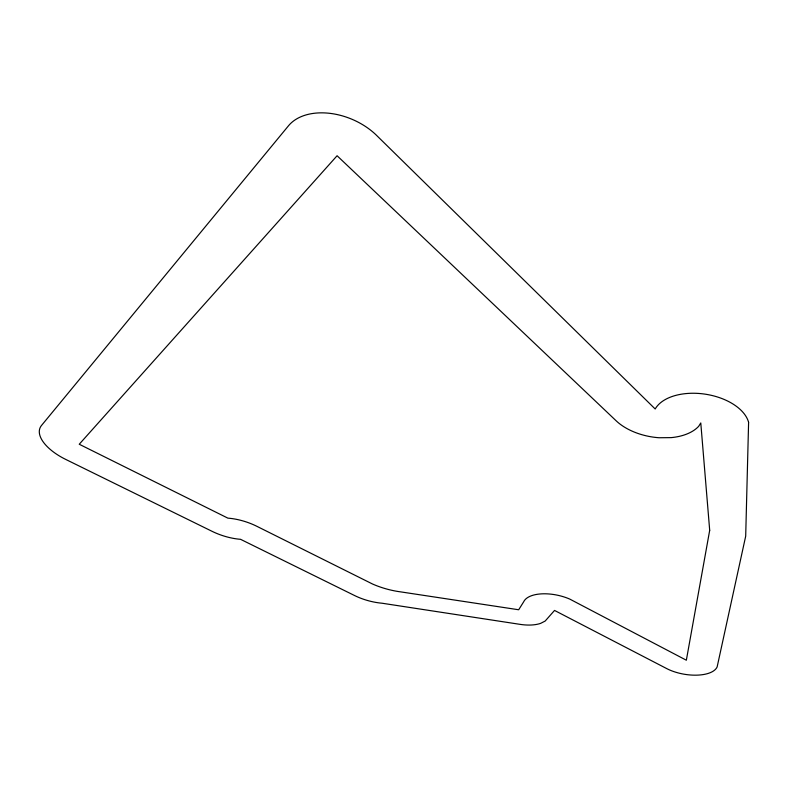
<?xml version="1.0" encoding="UTF-8"?>
<svg xmlns="http://www.w3.org/2000/svg" width="788" height="788" viewBox="0 0 788 788"><rect width="100%" height="100%" fill="white"/><g stroke="black" fill="none" stroke-linecap="round" stroke-linejoin="round"><path stroke-width="1.18" d="M748.6 422.309L745.694 536.165L717.149 666.875A31.579 14.411 9.8 0 1 666.687 668.579L554.535 610.434L545.168 621.052L540.686 623.347A30.486 14.322 12.9 0 1 520.218 624.382L382.042 603.224A38.011 17.592 15.7 0 1 354.57 595.531L240.567 539.317A39.715 18.636 18.7 0 1 212.021 531.299L65.7 459.404A42.207 19.789 21.9 0 1 41.498 425.481L288.477 125.804A57.13 38.228 23 0 1 375.728 134.551L655.192 408.992A48.531 28.388 8.7 0 1 704.541 394.069A48.531 28.388 8.7 0 1 748.6 422.309M709.692 530.314L686.348 660.216L569.714 599.067A32.2 15.228 12.3 0 0 523.705 601.756L518.681 609.764L400.55 591.857A50.816 24.172 15.5 0 1 372.557 584.026L256.937 526.345A38.858 17.927 18.3 0 0 227.87 518.14L79.243 444.245L337.087 155.738L616.196 420.841A48.886 28.87 10 0 0 659.093 437.744L671.179 437.626A48.886 28.87 10 0 0 698.7 426.288L700.778 422.959L709.692 530.314"/></g></svg>
